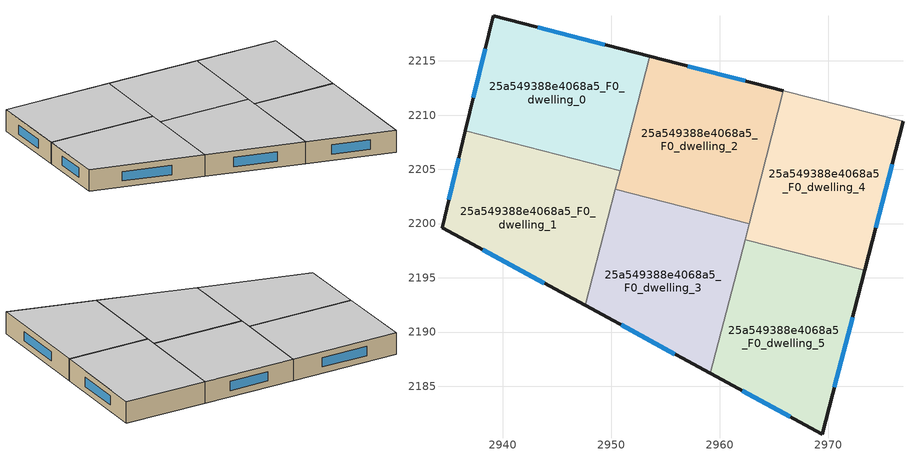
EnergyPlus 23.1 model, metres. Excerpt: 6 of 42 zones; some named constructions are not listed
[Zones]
25a549388e4068a5_F0_dwelling_0
 floor ground (EU_floor_Construction): 2953.53,2215.44 2950.81,2204.89 2936.55,2208.56 2939.1,2219.16 z0
 wall outside (EU_wall_Construction): 2953.53,2215.44 2939.1,2219.16 2936.55,2208.56 z0:3
 wall to 25a549388e4068a5_F0_dwelling_1 (EU_wall_Construction): 2936.55,2208.56 2950.81,2204.89 z0:3
 wall to 25a549388e4068a5_F0_dwelling_2 (EU_wall_Construction): 2950.81,2204.89 2953.53,2215.44 z0:3
 window (EU_Window_Construction): 2938.37,2216.13 2937.28,2211.59 / 2949.41,2216.5 2943.23,2218.09 z0.86:2.14
 ceiling to 25a549388e4068a5_F1_dwelling_0 (EU_floor_Construction): 2950.81,2204.89 2953.53,2215.44 2939.1,2219.16 2936.55,2208.56 z3
25a549388e4068a5_F0_dwelling_1
 floor ground (EU_floor_Construction): 2950.81,2204.89 2947.6,2192.45 2934.4,2199.62 2936.55,2208.56 z0
 wall outside (EU_wall_Construction): 2936.55,2208.56 2934.4,2199.62 2947.6,2192.45 z0:3
 wall to 25a549388e4068a5_F0_dwelling_3 (EU_wall_Construction): 2947.6,2192.45 2950.37,2203.17 z0:3
 wall to 25a549388e4068a5_F0_dwelling_2 (EU_wall_Construction): 2950.37,2203.17 2950.81,2204.89 z0:3
 window (EU_Window_Construction): 2935.93,2206.01 2935.01,2202.18 / 2938.17,2197.57 2943.83,2194.5 z0.86:2.14
 ceiling to 25a549388e4068a5_F1_dwelling_1 (EU_floor_Construction): 2947.6,2192.45 2950.81,2204.89 2936.55,2208.56 2934.4,2199.62 z3
25a549388e4068a5_F0_dwelling_2
 floor ground (EU_floor_Construction): 2965.87,2212.26 2962.71,2199.99 2950.37,2203.17 2953.53,2215.44 z0
 wall outside (EU_wall_Construction): 2965.87,2212.26 2953.53,2215.44 z0:3
 wall to 25a549388e4068a5_F0_dwelling_3 (EU_wall_Construction): 2950.37,2203.17 2962.71,2199.99 z0:3
 wall to 25a549388e4068a5_F0_dwelling_4 (EU_wall_Construction): 2962.71,2199.99 2965.87,2212.26 z0:3
 window (EU_Window_Construction): 2962.34,2213.16 2957.06,2214.53 z0.86:2.14
 ceiling to 25a549388e4068a5_F1_dwelling_2 (EU_floor_Construction): 2962.71,2199.99 2965.87,2212.26 2953.53,2215.44 2950.37,2203.17 z3
25a549388e4068a5_F0_dwelling_3
 floor ground (EU_floor_Construction): 2962.71,2199.99 2959.15,2186.18 2947.6,2192.45 2950.37,2203.17 z0
 wall outside (EU_wall_Construction): 2947.6,2192.45 2959.15,2186.18 z0:3
 wall to 25a549388e4068a5_F0_dwelling_5 (EU_wall_Construction): 2959.15,2186.18 2962.33,2198.53 z0:3
 wall to 25a549388e4068a5_F0_dwelling_4 (EU_wall_Construction): 2962.33,2198.53 2962.71,2199.99 z0:3
 window (EU_Window_Construction): 2950.9,2190.66 2955.85,2187.97 z0.86:2.14
 ceiling to 25a549388e4068a5_F1_dwelling_3 (EU_floor_Construction): 2959.15,2186.18 2962.71,2199.99 2950.37,2203.17 2947.6,2192.45 z3
25a549388e4068a5_F0_dwelling_4
 floor ground (EU_floor_Construction): 2976.9,2209.41 2973.36,2195.69 2962.33,2198.53 2965.87,2212.26 z0
 wall outside (EU_wall_Construction): 2973.36,2195.69 2976.9,2209.41 z0:3
 wall adiabatic (EU_wall_Construction): 2976.9,2209.41 2965.87,2212.26 z0:3
 wall to 25a549388e4068a5_F0_dwelling_5 (EU_wall_Construction): 2962.33,2198.53 2973.36,2195.69 z0:3
 window (EU_Window_Construction): 2974.37,2199.61 2975.88,2205.49 z0.86:2.14
 ceiling to 25a549388e4068a5_F1_dwelling_4 (EU_floor_Construction): 2973.36,2195.69 2976.9,2209.41 2965.87,2212.26 2962.33,2198.53 z3
25a549388e4068a5_F0_dwelling_5
 floor ground (EU_floor_Construction): 2973.36,2195.69 2969.46,2180.58 2959.15,2186.18 2962.33,2198.53 z0
 wall outside (EU_wall_Construction): 2959.15,2186.18 2969.46,2180.58 2973.36,2195.69 z0:3
 window (EU_Window_Construction): 2970.57,2184.9 2972.24,2191.37 / 2962.09,2184.58 2966.51,2182.18 z0.86:2.14
 ceiling to 25a549388e4068a5_F1_dwelling_5 (EU_floor_Construction): 2969.46,2180.58 2973.36,2195.69 2962.33,2198.53 2959.15,2186.18 z3
[SCHEDULE:FILE] Column Number=1; Rows to Skip at Top=0; Number of Hours of Data=8760; Column Separator=Comma; Interpolate to Timestep=No; Minutes per Item=60; Adjust Schedule for Daylight Savings=Yes
Name | File
EU_Step8_GainSchedule_25a549388e4068a5_F3_dwelling_5_f000 | ../../schedules/25a549388e4068a5/25a549388e4068a5_F3_dwelling_5_f000_gain.csv
EU_Step8_GainSchedule_25a549388e4068a5_F4_dwelling_0_f000 | ../../schedules/25a549388e4068a5/25a549388e4068a5_F4_dwelling_0_f000_gain.csv
EU_Step8_GainSchedule_25a549388e4068a5_F4_dwelling_1_f000 | ../../schedules/25a549388e4068a5/25a549388e4068a5_F4_dwelling_1_f000_gain.csv
EU_Step8_GainSchedule_25a549388e4068a5_F4_dwelling_2_f000 | ../../schedules/25a549388e4068a5/25a549388e4068a5_F4_dwelling_2_f000_gain.csv
EU_Step8_GainSchedule_25a549388e4068a5_F4_dwelling_3_f000 | ../../schedules/25a549388e4068a5/25a549388e4068a5_F4_dwelling_3_f000_gain.csv
EU_Step8_GainSchedule_25a549388e4068a5_F4_dwelling_4_f000 | ../../schedules/25a549388e4068a5/25a549388e4068a5_F4_dwelling_4_f000_gain.csv
EU_Step8_GainSchedule_25a549388e4068a5_F4_dwelling_5_f000 | ../../schedules/25a549388e4068a5/25a549388e4068a5_F4_dwelling_5_f000_gain.csv
EU_Step8_GainSchedule_25a549388e4068a5_F5_dwelling_0_f000 | ../../schedules/25a549388e4068a5/25a549388e4068a5_F5_dwelling_0_f000_gain.csv
EU_Step8_GainSchedule_25a549388e4068a5_F5_dwelling_1_f000 | ../../schedules/25a549388e4068a5/25a549388e4068a5_F5_dwelling_1_f000_gain.csv
EU_Step8_GainSchedule_25a549388e4068a5_F5_dwelling_2_f000 | ../../schedules/25a549388e4068a5/25a549388e4068a5_F5_dwelling_2_f000_gain.csv
EU_Step8_GainSchedule_25a549388e4068a5_F5_dwelling_3_f000 | ../../schedules/25a549388e4068a5/25a549388e4068a5_F5_dwelling_3_f000_gain.csv
EU_Step8_GainSchedule_25a549388e4068a5_F5_dwelling_4_f000 | ../../schedules/25a549388e4068a5/25a549388e4068a5_F5_dwelling_4_f000_gain.csv
EU_Step8_GainSchedule_25a549388e4068a5_F5_dwelling_5_f000 | ../../schedules/25a549388e4068a5/25a549388e4068a5_F5_dwelling_5_f000_gain.csv
